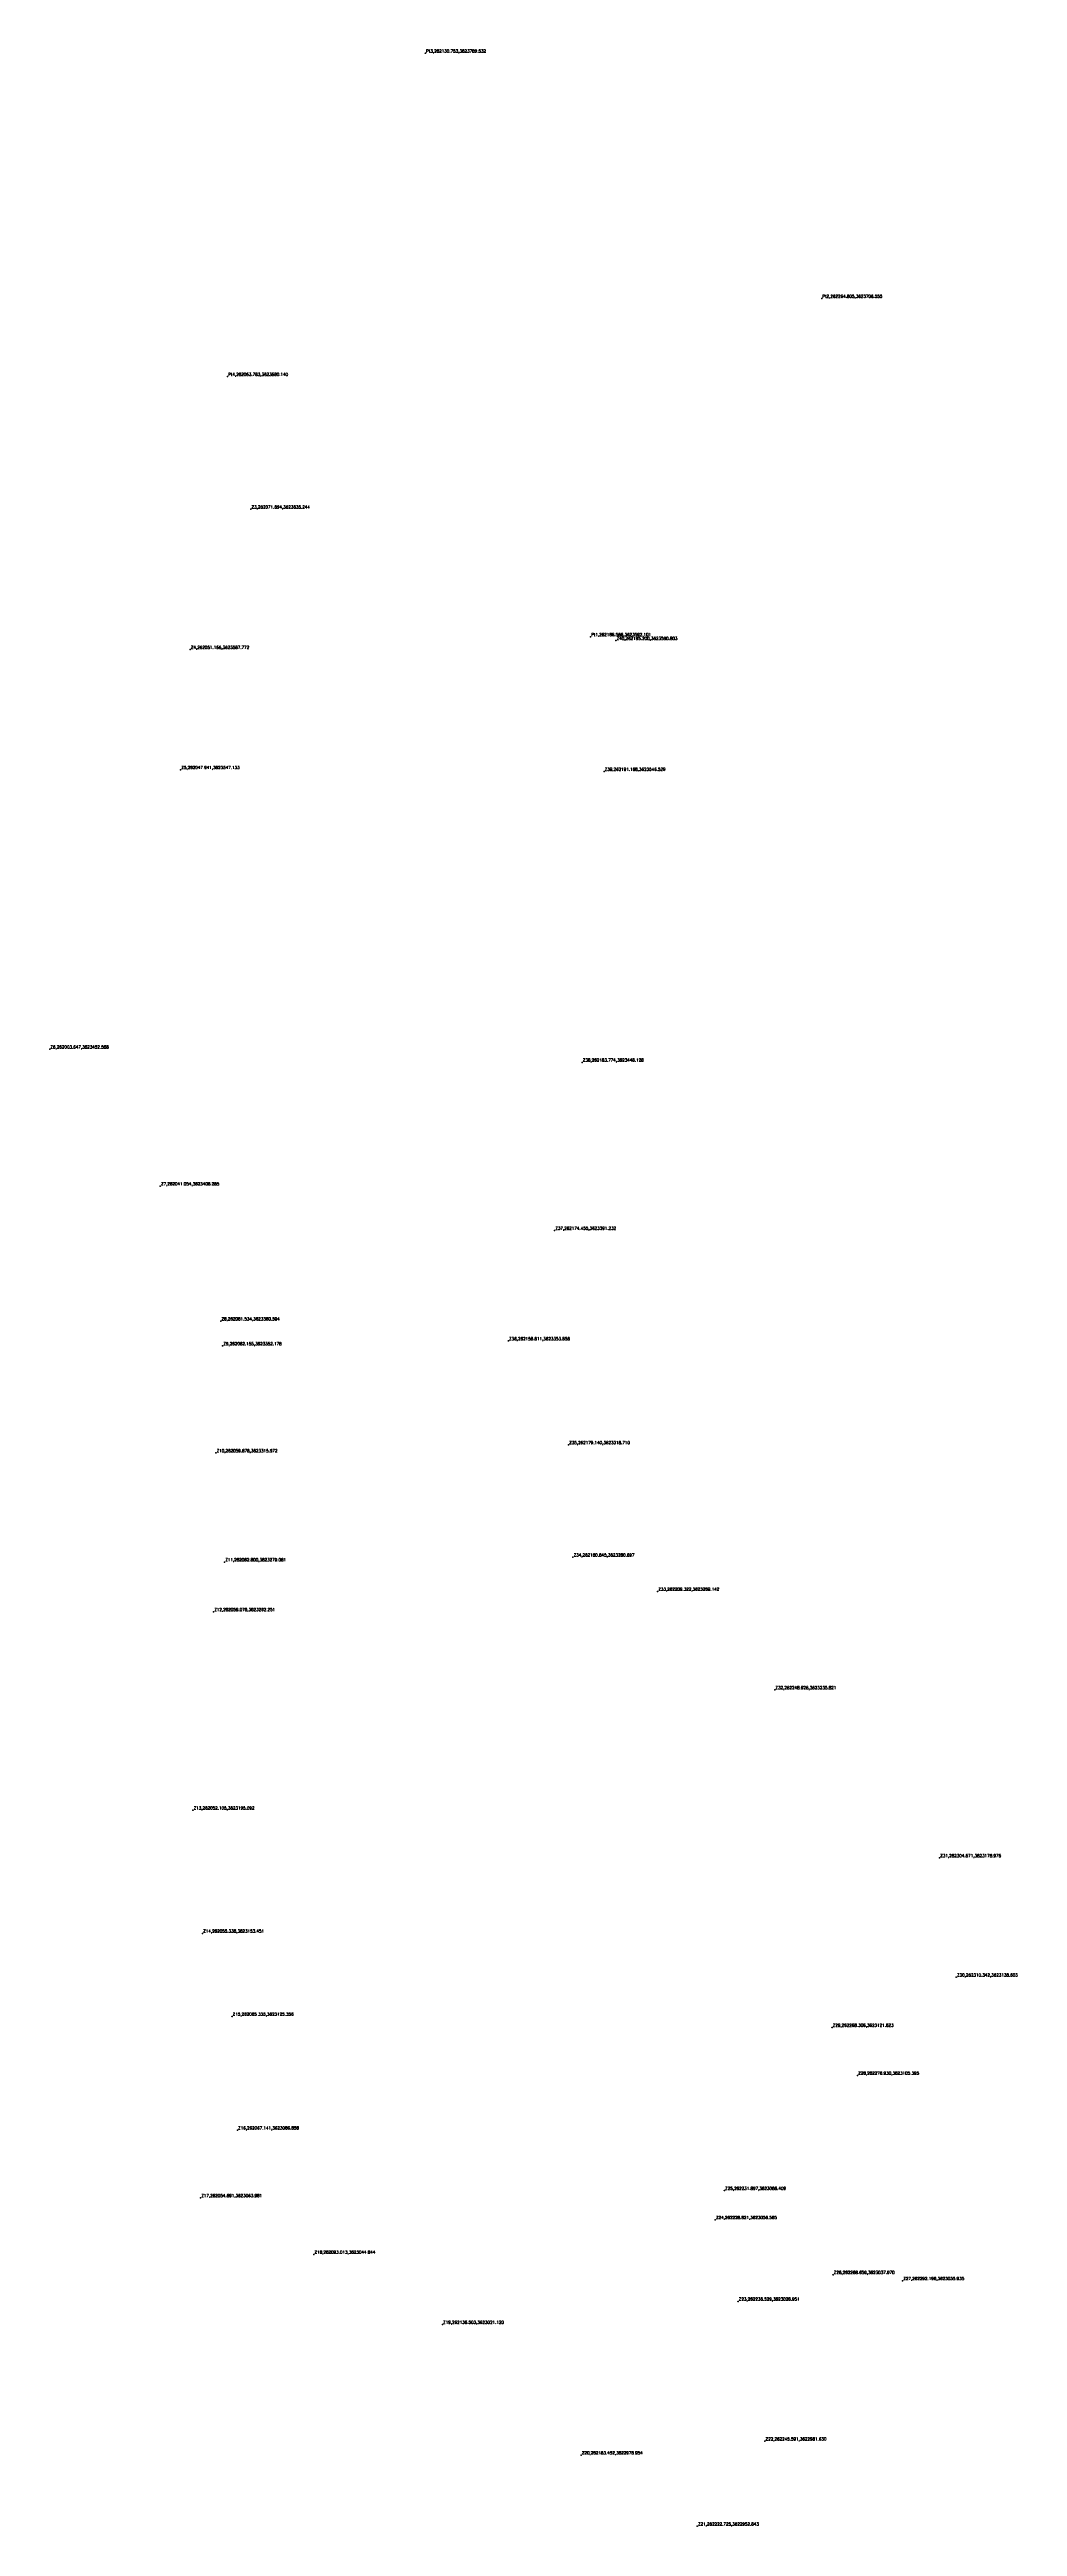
# Model space of a CAD drawing. Header units: metres. Extents: x 262004 to 262331, y 3622953 to 3623791.
import ezdxf

# ---------------------------------------------------------------- set-up
doc = ezdxf.new("R2010")
doc.units = ezdxf.units.M
doc.header["$PDMODE"] = 32
doc.header["$PDSIZE"] = 0.1
doc.layers.add('Point', color=7, linetype='Continuous')
doc.layers.add('PointName', color=4, linetype='Continuous')
doc.styles.get("Standard").update_dxf_attribs({"font": 'txt', "bigfont": 'gbcbig.shx'})

msp = doc.modelspace()

# ---------------------------------------------------------------- linework, layer by layer
at = {"layer": 'Point'}
for p in [(262130.75, 3623789.53, 600.14), (262264.81, 3623706.56, 593.98), (262063.78, 3623680.14, 596.01), (262071.69, 3623635.24, 594.17), (262186.59, 3623592.1, 599.13), (262051.17, 3623587.77, 591.7), (262195.2, 3623590.8, 599.58), (262047.94, 3623547.13, 590.35), (262191.17, 3623546.53, 592.18), (262003.65, 3623452.57, 593.25), (262183.77, 3623448.13, 581.69), (262041.05, 3623406.28, 587.75), (262174.45, 3623391.23, 578.47), (262061.53, 3623360.59, 584.04), (262062.16, 3623352.18, 584.71), (262158.81, 3623353.86, 574.39), (262059.88, 3623315.97, 583.28), (262179.14, 3623318.71, 570.43), (262062.8, 3623279.08, 573.93), (262180.65, 3623280.7, 569.97), (262209.32, 3623269.14, 567.74), (262059.08, 3623262.25, 573.37), (262248.93, 3623235.82, 563.52), (262052.1, 3623195.09, 570.45), (262304.67, 3623178.98, 560.03), (262055.34, 3623153.45, 567.52), (262310.34, 3623138.6, 557.12), (262065.33, 3623125.36, 564.95), (262268.31, 3623121.62, 556.56), (262276.93, 3623105.39, 556.64), (262067.14, 3623086.86, 561.56), (262054.69, 3623063.98, 559.9), (262231.9, 3623066.41, 554.33), (262228.82, 3623056.57, 551.9), (262093.01, 3623044.84, 556.5), (262268.66, 3623037.97, 553.15), (262292.2, 3623035.93, 553.19), (262236.53, 3623028.95, 552.37), (262136.5, 3623021.12, 554.51), (262245.59, 3622981.63, 550.13), (262183.45, 3622976.95, 550.72), (262222.73, 3622952.84, 548.58)]:
    msp.add_point(p, dxfattribs=at)

# ---------------------------------------------------------------- texts
at = {"layer": 'PointName'}
for s, p in [('Pt3,262130.753,3623789.532', (262131, 3623789.78, 600.14)), ('Pt2,262264.805,3623706.555', (262265.06, 3623706.81, 593.98)), ('Pt4,262063.783,3623680.140', (262064.03, 3623680.39, 596.01)), ('Z3,262071.694,3623635.244', (262071.94, 3623635.49, 594.17)), ('Pt1,262186.586,3623592.101', (262186.84, 3623592.35, 599.13)), ('Z40,262195.200,3623590.803', (262195.45, 3623591.05, 599.58)), ('Z4,262051.166,3623587.772', (262051.42, 3623588.02, 591.7)), ('Z5,262047.941,3623547.133', (262048.19, 3623547.38, 590.35)), ('Z39,262191.168,3623546.529', (262191.42, 3623546.78, 592.18)), ('Z6,262003.647,3623452.568', (262003.9, 3623452.82, 593.25)), ('Z38,262183.774,3623448.128', (262184.02, 3623448.38, 581.69)), ('Z7,262041.054,3623406.285', (262041.3, 3623406.53, 587.75)), ('Z37,262174.455,3623391.232', (262174.7, 3623391.48, 578.47)), ('Z8,262061.534,3623360.594', (262061.78, 3623360.84, 584.04)), ('Z9,262062.155,3623352.178', (262062.41, 3623352.43, 584.71)), ('Z36,262158.811,3623353.858', (262159.06, 3623354.11, 574.39)), ('Z10,262059.878,3623315.972', (262060.13, 3623316.22, 583.28)), ('Z35,262179.140,3623318.710', (262179.39, 3623318.96, 570.43)), ('Z34,262180.645,3623280.697', (262180.9, 3623280.95, 569.97)), ('Z11,262062.800,3623279.081', (262063.05, 3623279.33, 573.93)), ('Z33,262209.322,3623269.142', (262209.57, 3623269.39, 567.74)), ('Z12,262059.076,3623262.251', (262059.33, 3623262.5, 573.37)), ('Z32,262248.926,3623235.821', (262249.18, 3623236.07, 563.52)), ('Z13,262052.105,3623195.092', (262052.35, 3623195.34, 570.45)), ('Z31,262304.671,3623178.976', (262304.92, 3623179.23, 560.03)), ('Z14,262055.336,3623153.451', (262055.59, 3623153.7, 567.52)), ('Z30,262310.342,3623138.603', (262310.59, 3623138.85, 557.12)), ('Z15,262065.335,3623125.356', (262065.58, 3623125.61, 564.95)), ('Z29,262268.306,3623121.623', (262268.56, 3623121.87, 556.56)), ('Z28,262276.930,3623105.395', (262277.18, 3623105.64, 556.64)), ('Z16,262067.141,3623086.858', (262067.39, 3623087.11, 561.56)), ('Z17,262054.691,3623063.981', (262054.94, 3623064.23, 559.9)), ('Z25,262231.897,3623066.409', (262232.15, 3623066.66, 554.33)), ('Z24,262228.821,3623056.565', (262229.07, 3623056.82, 551.9)), ('Z18,262093.013,3623044.844', (262093.26, 3623045.09, 556.5)), ('Z26,262268.659,3623037.970', (262268.91, 3623038.22, 553.15)), ('Z23,262236.529,3623028.951', (262236.78, 3623029.2, 552.37)), ('Z27,262292.196,3623035.935', (262292.45, 3623036.18, 553.19)), ('Z19,262136.503,3623021.120', (262136.75, 3623021.37, 554.51)), ('Z22,262245.591,3622981.630', (262245.84, 3622981.88, 550.13)), ('Z20,262183.452,3622976.954', (262183.7, 3622977.2, 550.72)), ('Z21,262222.725,3622952.843', (262222.98, 3622953.09, 548.58))]:
    msp.add_text(s, height=1, dxfattribs=at).set_placement(p)

doc.saveas('drawing.dxf')
